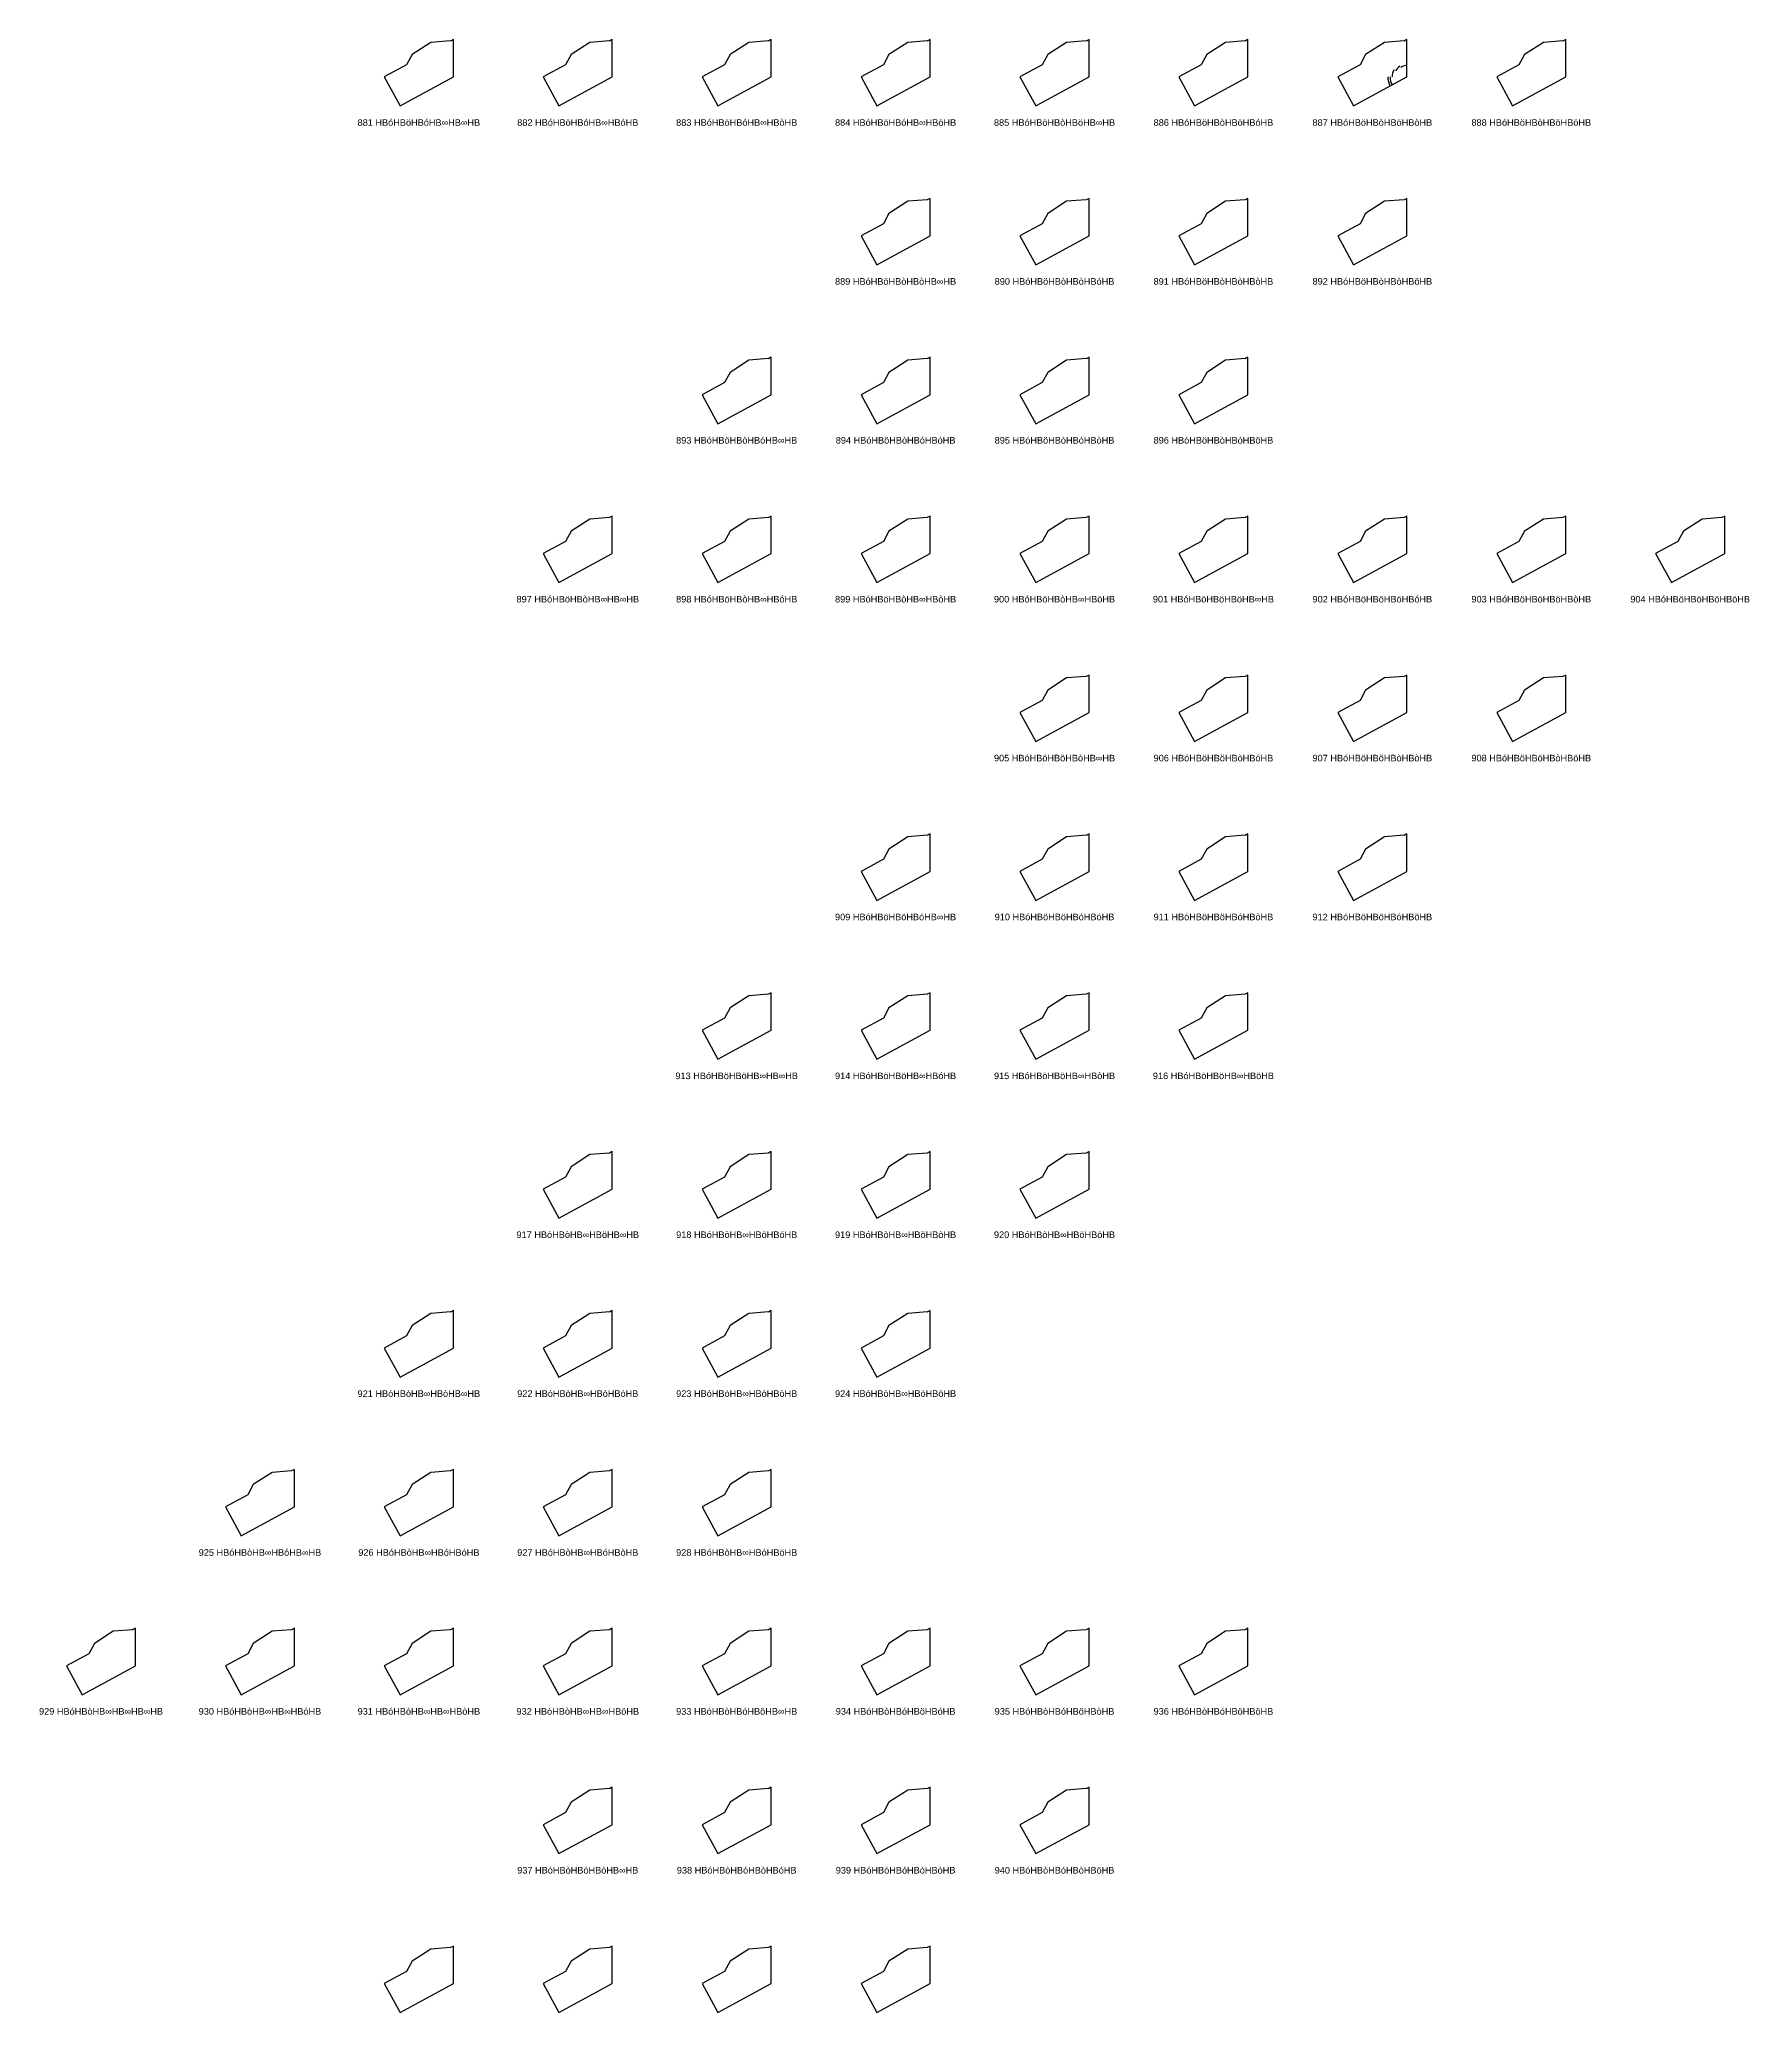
# Model space of a CAD drawing. Header units: millimetres. Extents: x 122552 to 1654769, y -10280102 to 62068.
# Drawn here: x 1343217 to 1629982, y -8023625 to -7692695 of the extents above; entities that cross this region are included whole.
import ezdxf
from ezdxf.enums import TextEntityAlignment as Align

# ---------------------------------------------------------------- set-up
doc = ezdxf.new("R2010")
doc.units = ezdxf.units.MM
doc.styles.add('Arial', font='arial_0.ttf')

msp = doc.modelspace()

# ---------------------------------------------------------------- linework, layer by layer
for points in [[(1403681, -7703841), (1412632, -7698983), (1412632, -7692695), (1412154, -7692955), (1412151, -7692925), (1408864, -7693186), (1405717, -7695231), (1404781, -7696956), (1401045, -7698983)], [(1430330, -7703841), (1439281, -7698983), (1439281, -7692695), (1438802, -7692955), (1438800, -7692925), (1435512, -7693186), (1432366, -7695231), (1431430, -7696956), (1427693, -7698983)], [(1456978, -7703841), (1465929, -7698983), (1465929, -7692695), (1465451, -7692955), (1465449, -7692925), (1462161, -7693186), (1459015, -7695231), (1458079, -7696956), (1454342, -7698983)], [(1483627, -7703841), (1492578, -7698983), (1492578, -7692695), (1492100, -7692955), (1492097, -7692925), (1488810, -7693186), (1485663, -7695231), (1484727, -7696956), (1480991, -7698983)], [(1510276, -7703841), (1519227, -7698983), (1519227, -7692695), (1518748, -7692955), (1518746, -7692925), (1515458, -7693186), (1512312, -7695231), (1511376, -7696956), (1507639, -7698983)], [(1536924, -7703841), (1545875, -7698983), (1545875, -7692695), (1545397, -7692955), (1545395, -7692925), (1542107, -7693186), (1538961, -7695231), (1538025, -7696956), (1534288, -7698983)], [(1563573, -7703841), (1572524, -7698983), (1572524, -7692695), (1572046, -7692955), (1572043, -7692925), (1568756, -7693186), (1565609, -7695231), (1564673, -7696956), (1560937, -7698983)], [(1590222, -7703841), (1599173, -7698983), (1599173, -7692695), (1598694, -7692955), (1598692, -7692925), (1595404, -7693186), (1592258, -7695231), (1591322, -7696956), (1587585, -7698983)], [(1483627, -7730490), (1492578, -7725632), (1492578, -7719344), (1492100, -7719603), (1492097, -7719574), (1488810, -7719835), (1485663, -7721880), (1484727, -7723604), (1480991, -7725632)], [(1510276, -7730490), (1519227, -7725632), (1519227, -7719344), (1518748, -7719603), (1518746, -7719574), (1515458, -7719835), (1512312, -7721880), (1511376, -7723604), (1507639, -7725632)], [(1536924, -7730490), (1545875, -7725632), (1545875, -7719344), (1545397, -7719603), (1545395, -7719574), (1542107, -7719835), (1538961, -7721880), (1538025, -7723604), (1534288, -7725632)], [(1563573, -7730490), (1572524, -7725632), (1572524, -7719344), (1572046, -7719603), (1572043, -7719574), (1568756, -7719835), (1565609, -7721880), (1564673, -7723604), (1560937, -7725632)], [(1456978, -7757138), (1465929, -7752281), (1465929, -7745992), (1465451, -7746252), (1465449, -7746222), (1462161, -7746483), (1459015, -7748528), (1458079, -7750253), (1454342, -7752281)], [(1483627, -7757138), (1492578, -7752281), (1492578, -7745992), (1492100, -7746252), (1492097, -7746222), (1488810, -7746483), (1485663, -7748528), (1484727, -7750253), (1480991, -7752281)], [(1510276, -7757138), (1519227, -7752281), (1519227, -7745992), (1518748, -7746252), (1518746, -7746222), (1515458, -7746483), (1512312, -7748528), (1511376, -7750253), (1507639, -7752281)], [(1536924, -7757138), (1545875, -7752281), (1545875, -7745992), (1545397, -7746252), (1545395, -7746222), (1542107, -7746483), (1538961, -7748528), (1538025, -7750253), (1534288, -7752281)], [(1430330, -7783787), (1439281, -7778929), (1439281, -7772641), (1438802, -7772901), (1438800, -7772871), (1435512, -7773132), (1432366, -7775177), (1431430, -7776902), (1427693, -7778929)], [(1456978, -7783787), (1465929, -7778929), (1465929, -7772641), (1465451, -7772901), (1465449, -7772871), (1462161, -7773132), (1459015, -7775177), (1458079, -7776902), (1454342, -7778929)], [(1483627, -7783787), (1492578, -7778929), (1492578, -7772641), (1492100, -7772901), (1492097, -7772871), (1488810, -7773132), (1485663, -7775177), (1484727, -7776902), (1480991, -7778929)], [(1510276, -7783787), (1519227, -7778929), (1519227, -7772641), (1518748, -7772901), (1518746, -7772871), (1515458, -7773132), (1512312, -7775177), (1511376, -7776902), (1507639, -7778929)], [(1536924, -7783787), (1545875, -7778929), (1545875, -7772641), (1545397, -7772901), (1545395, -7772871), (1542107, -7773132), (1538961, -7775177), (1538025, -7776902), (1534288, -7778929)], [(1563573, -7783787), (1572524, -7778929), (1572524, -7772641), (1572046, -7772901), (1572043, -7772871), (1568756, -7773132), (1565609, -7775177), (1564673, -7776902), (1560937, -7778929)], [(1590222, -7783787), (1599173, -7778929), (1599173, -7772641), (1598694, -7772901), (1598692, -7772871), (1595404, -7773132), (1592258, -7775177), (1591322, -7776902), (1587585, -7778929)], [(1616870, -7783787), (1625821, -7778929), (1625821, -7772641), (1625343, -7772901), (1625341, -7772871), (1622053, -7773132), (1618907, -7775177), (1617971, -7776902), (1614234, -7778929)], [(1510276, -7810436), (1519227, -7805578), (1519227, -7799290), (1518748, -7799549), (1518746, -7799520), (1515458, -7799781), (1512312, -7801826), (1511376, -7803550), (1507639, -7805578)], [(1536924, -7810436), (1545875, -7805578), (1545875, -7799290), (1545397, -7799549), (1545395, -7799520), (1542107, -7799781), (1538961, -7801826), (1538025, -7803550), (1534288, -7805578)], [(1563573, -7810436), (1572524, -7805578), (1572524, -7799290), (1572046, -7799549), (1572043, -7799520), (1568756, -7799781), (1565609, -7801826), (1564673, -7803550), (1560937, -7805578)], [(1590222, -7810436), (1599173, -7805578), (1599173, -7799290), (1598694, -7799549), (1598692, -7799520), (1595404, -7799781), (1592258, -7801826), (1591322, -7803550), (1587585, -7805578)], [(1483627, -7837084), (1492578, -7832227), (1492578, -7825938), (1492100, -7826198), (1492097, -7826168), (1488810, -7826429), (1485663, -7828474), (1484727, -7830199), (1480991, -7832227)], [(1510276, -7837084), (1519227, -7832227), (1519227, -7825938), (1518748, -7826198), (1518746, -7826168), (1515458, -7826429), (1512312, -7828474), (1511376, -7830199), (1507639, -7832227)], [(1536924, -7837084), (1545875, -7832227), (1545875, -7825938), (1545397, -7826198), (1545395, -7826168), (1542107, -7826429), (1538961, -7828474), (1538025, -7830199), (1534288, -7832227)], [(1563573, -7837084), (1572524, -7832227), (1572524, -7825938), (1572046, -7826198), (1572043, -7826168), (1568756, -7826429), (1565609, -7828474), (1564673, -7830199), (1560937, -7832227)], [(1456978, -7863733), (1465929, -7858875), (1465929, -7852587), (1465451, -7852847), (1465449, -7852817), (1462161, -7853078), (1459015, -7855123), (1458079, -7856848), (1454342, -7858875)], [(1483627, -7863733), (1492578, -7858875), (1492578, -7852587), (1492100, -7852847), (1492097, -7852817), (1488810, -7853078), (1485663, -7855123), (1484727, -7856848), (1480991, -7858875)], [(1510276, -7863733), (1519227, -7858875), (1519227, -7852587), (1518748, -7852847), (1518746, -7852817), (1515458, -7853078), (1512312, -7855123), (1511376, -7856848), (1507639, -7858875)], [(1536924, -7863733), (1545875, -7858875), (1545875, -7852587), (1545397, -7852847), (1545395, -7852817), (1542107, -7853078), (1538961, -7855123), (1538025, -7856848), (1534288, -7858875)], [(1430330, -7890382), (1439281, -7885524), (1439281, -7879236), (1438802, -7879495), (1438800, -7879466), (1435512, -7879727), (1432366, -7881772), (1431430, -7883496), (1427693, -7885524)], [(1456978, -7890382), (1465929, -7885524), (1465929, -7879236), (1465451, -7879495), (1465449, -7879466), (1462161, -7879727), (1459015, -7881772), (1458079, -7883496), (1454342, -7885524)], [(1483627, -7890382), (1492578, -7885524), (1492578, -7879236), (1492100, -7879495), (1492097, -7879466), (1488810, -7879727), (1485663, -7881772), (1484727, -7883496), (1480991, -7885524)], [(1510276, -7890382), (1519227, -7885524), (1519227, -7879236), (1518748, -7879495), (1518746, -7879466), (1515458, -7879727), (1512312, -7881772), (1511376, -7883496), (1507639, -7885524)], [(1403681, -7917031), (1412632, -7912173), (1412632, -7905884), (1412154, -7906144), (1412151, -7906114), (1408864, -7906375), (1405717, -7908420), (1404781, -7910145), (1401045, -7912173)], [(1430330, -7917031), (1439281, -7912173), (1439281, -7905884), (1438802, -7906144), (1438800, -7906114), (1435512, -7906375), (1432366, -7908420), (1431430, -7910145), (1427693, -7912173)], [(1456978, -7917031), (1465929, -7912173), (1465929, -7905884), (1465451, -7906144), (1465449, -7906114), (1462161, -7906375), (1459015, -7908420), (1458079, -7910145), (1454342, -7912173)], [(1483627, -7917031), (1492578, -7912173), (1492578, -7905884), (1492100, -7906144), (1492097, -7906114), (1488810, -7906375), (1485663, -7908420), (1484727, -7910145), (1480991, -7912173)], [(1377032, -7943679), (1385983, -7938821), (1385983, -7932533), (1385505, -7932793), (1385503, -7932763), (1382215, -7933024), (1379069, -7935069), (1378133, -7936794), (1374396, -7938821)], [(1403681, -7943679), (1412632, -7938821), (1412632, -7932533), (1412154, -7932793), (1412151, -7932763), (1408864, -7933024), (1405717, -7935069), (1404781, -7936794), (1401045, -7938821)], [(1430330, -7943679), (1439281, -7938821), (1439281, -7932533), (1438802, -7932793), (1438800, -7932763), (1435512, -7933024), (1432366, -7935069), (1431430, -7936794), (1427693, -7938821)], [(1456978, -7943679), (1465929, -7938821), (1465929, -7932533), (1465451, -7932793), (1465449, -7932763), (1462161, -7933024), (1459015, -7935069), (1458079, -7936794), (1454342, -7938821)], [(1350384, -7970328), (1359335, -7965470), (1359335, -7959182), (1358856, -7959441), (1358854, -7959412), (1355566, -7959673), (1352420, -7961718), (1351484, -7963442), (1347747, -7965470)], [(1377032, -7970328), (1385983, -7965470), (1385983, -7959182), (1385505, -7959441), (1385503, -7959412), (1382215, -7959673), (1379069, -7961718), (1378133, -7963442), (1374396, -7965470)], [(1403681, -7970328), (1412632, -7965470), (1412632, -7959182), (1412154, -7959441), (1412151, -7959412), (1408864, -7959673), (1405717, -7961718), (1404781, -7963442), (1401045, -7965470)], [(1430330, -7970328), (1439281, -7965470), (1439281, -7959182), (1438802, -7959441), (1438800, -7959412), (1435512, -7959673), (1432366, -7961718), (1431430, -7963442), (1427693, -7965470)], [(1456978, -7970328), (1465929, -7965470), (1465929, -7959182), (1465451, -7959441), (1465449, -7959412), (1462161, -7959673), (1459015, -7961718), (1458079, -7963442), (1454342, -7965470)], [(1483627, -7970328), (1492578, -7965470), (1492578, -7959182), (1492100, -7959441), (1492097, -7959412), (1488810, -7959673), (1485663, -7961718), (1484727, -7963442), (1480991, -7965470)], [(1510276, -7970328), (1519227, -7965470), (1519227, -7959182), (1518748, -7959441), (1518746, -7959412), (1515458, -7959673), (1512312, -7961718), (1511376, -7963442), (1507639, -7965470)], [(1536924, -7970328), (1545875, -7965470), (1545875, -7959182), (1545397, -7959441), (1545395, -7959412), (1542107, -7959673), (1538961, -7961718), (1538025, -7963442), (1534288, -7965470)], [(1430330, -7996977), (1439281, -7992119), (1439281, -7985830), (1438802, -7986090), (1438800, -7986060), (1435512, -7986321), (1432366, -7988366), (1431430, -7990091), (1427693, -7992119)], [(1456978, -7996977), (1465929, -7992119), (1465929, -7985830), (1465451, -7986090), (1465449, -7986060), (1462161, -7986321), (1459015, -7988366), (1458079, -7990091), (1454342, -7992119)], [(1483627, -7996977), (1492578, -7992119), (1492578, -7985830), (1492100, -7986090), (1492097, -7986060), (1488810, -7986321), (1485663, -7988366), (1484727, -7990091), (1480991, -7992119)], [(1510276, -7996977), (1519227, -7992119), (1519227, -7985830), (1518748, -7986090), (1518746, -7986060), (1515458, -7986321), (1512312, -7988366), (1511376, -7990091), (1507639, -7992119)], [(1403681, -8023625), (1412632, -8018767), (1412632, -8012479), (1412154, -8012739), (1412151, -8012709), (1408864, -8012970), (1405717, -8015015), (1404781, -8016740), (1401045, -8018767)], [(1430330, -8023625), (1439281, -8018767), (1439281, -8012479), (1438802, -8012739), (1438800, -8012709), (1435512, -8012970), (1432366, -8015015), (1431430, -8016740), (1427693, -8018767)], [(1456978, -8023625), (1465929, -8018767), (1465929, -8012479), (1465451, -8012739), (1465449, -8012709), (1462161, -8012970), (1459015, -8015015), (1458079, -8016740), (1454342, -8018767)], [(1483627, -8023625), (1492578, -8018767), (1492578, -8012479), (1492100, -8012739), (1492097, -8012709), (1488810, -8012970), (1485663, -8015015), (1484727, -8016740), (1480991, -8018767)]]:
    msp.add_lwpolyline(points, close=True)
at = {"color": 4}
for centre, radius, start, end in [((1572538, -7698973), 2176, 123.49157, 151.93702), ((1572539, -7698981), 1913, 95.00323, 123.44869), ((1572535, -7699007), 3206, 179.57465, 208.0201), ((1572523, -7698960), 2817, 180.46823, 208.91369), ((1572533, -7698965), 2476, 151.9799, 180.42535)]:
    msp.add_arc(centre, radius, start, end, dxfattribs=at)

# ---------------------------------------------------------------- texts
at = {"style": 'Arial'}
for s, p in [('881 HBóHBöHBóHB∞HB∞HB', (1406838, -7706628)), ('882 HBóHBöHBóHB∞HBóHB', (1433487, -7706628)), ('883 HBóHBöHBóHB∞HBòHB', (1460136, -7706628)), ('884 HBóHBöHBóHB∞HBöHB', (1486784, -7706628)), ('885 HBóHBöHBòHBöHB∞HB', (1513433, -7706628)), ('886 HBóHBöHBòHBöHBóHB', (1540082, -7706628)), ('887 HBóHBöHBòHBöHBòHB', (1566730, -7706628)), ('888 HBóHBöHBòHBöHBöHB', (1593379, -7706628)), ('889 HBóHBöHBòHBòHB∞HB', (1486784, -7733276)), ('890 HBóHBöHBòHBòHBóHB', (1513433, -7733276)), ('891 HBóHBöHBòHBòHBòHB', (1540082, -7733276)), ('892 HBóHBöHBòHBòHBöHB', (1566730, -7733276)), ('893 HBóHBöHBòHBóHB∞HB', (1460136, -7759925)), ('894 HBóHBöHBòHBóHBóHB', (1486784, -7759925)), ('895 HBóHBöHBòHBóHBòHB', (1513433, -7759925)), ('896 HBóHBöHBòHBóHBöHB', (1540082, -7759925)), ('897 HBóHBöHBòHB∞HB∞HB', (1433487, -7786574)), ('898 HBóHBöHBòHB∞HBóHB', (1460136, -7786574)), ('899 HBóHBöHBòHB∞HBòHB', (1486784, -7786574)), ('900 HBóHBöHBòHB∞HBöHB', (1513433, -7786574)), ('901 HBóHBöHBöHBöHB∞HB', (1540082, -7786574)), ('902 HBóHBöHBöHBöHBóHB', (1566730, -7786574)), ('903 HBóHBöHBöHBöHBòHB', (1593379, -7786574)), ('904 HBóHBöHBöHBöHBöHB', (1620028, -7786574)), ('905 HBóHBöHBöHBòHB∞HB', (1513433, -7813222)), ('906 HBóHBöHBöHBòHBóHB', (1540082, -7813222)), ('907 HBóHBöHBöHBòHBòHB', (1566730, -7813222)), ('908 HBóHBöHBöHBòHBöHB', (1593379, -7813222)), ('909 HBóHBöHBöHBóHB∞HB', (1486784, -7839871)), ('910 HBóHBöHBöHBóHBóHB', (1513433, -7839871)), ('911 HBóHBöHBöHBóHBòHB', (1540082, -7839871)), ('912 HBóHBöHBöHBóHBöHB', (1566730, -7839871)), ('913 HBóHBöHBöHB∞HB∞HB', (1460136, -7866520)), ('914 HBóHBöHBöHB∞HBóHB', (1486784, -7866520)), ('915 HBóHBöHBöHB∞HBòHB', (1513433, -7866520)), ('916 HBóHBöHBöHB∞HBöHB', (1540082, -7866520)), ('917 HBóHBòHB∞HBöHB∞HB', (1433487, -7893168)), ('918 HBóHBòHB∞HBöHBóHB', (1460136, -7893168)), ('919 HBóHBòHB∞HBöHBòHB', (1486784, -7893168)), ('920 HBóHBòHB∞HBöHBöHB', (1513433, -7893168)), ('921 HBóHBòHB∞HBòHB∞HB', (1406838, -7919817)), ('922 HBóHBòHB∞HBòHBóHB', (1433487, -7919817)), ('923 HBóHBòHB∞HBòHBòHB', (1460136, -7919817)), ('924 HBóHBòHB∞HBòHBöHB', (1486784, -7919817)), ('925 HBóHBòHB∞HBóHB∞HB', (1380190, -7946466)), ('926 HBóHBòHB∞HBóHBóHB', (1406838, -7946466)), ('927 HBóHBòHB∞HBóHBòHB', (1433487, -7946466)), ('928 HBóHBòHB∞HBóHBöHB', (1460136, -7946466)), ('929 HBóHBòHB∞HB∞HB∞HB', (1353541, -7973114)), ('930 HBóHBòHB∞HB∞HBóHB', (1380190, -7973114)), ('931 HBóHBòHB∞HB∞HBòHB', (1406838, -7973114)), ('932 HBóHBòHB∞HB∞HBöHB', (1433487, -7973114)), ('933 HBóHBòHBóHBöHB∞HB', (1460136, -7973114)), ('934 HBóHBòHBóHBöHBóHB', (1486784, -7973114)), ('935 HBóHBòHBóHBöHBòHB', (1513433, -7973114)), ('936 HBóHBòHBóHBöHBöHB', (1540082, -7973114)), ('937 HBóHBòHBóHBòHB∞HB', (1433487, -7999763)), ('938 HBóHBòHBóHBòHBóHB', (1460136, -7999763)), ('939 HBóHBòHBóHBòHBòHB', (1486784, -7999763)), ('940 HBóHBòHBóHBòHBöHB', (1513433, -7999763))]:
    msp.add_text(s, height=1100, dxfattribs=at).set_placement(p, align=Align.MIDDLE_CENTER)

doc.saveas('drawing.dxf')
